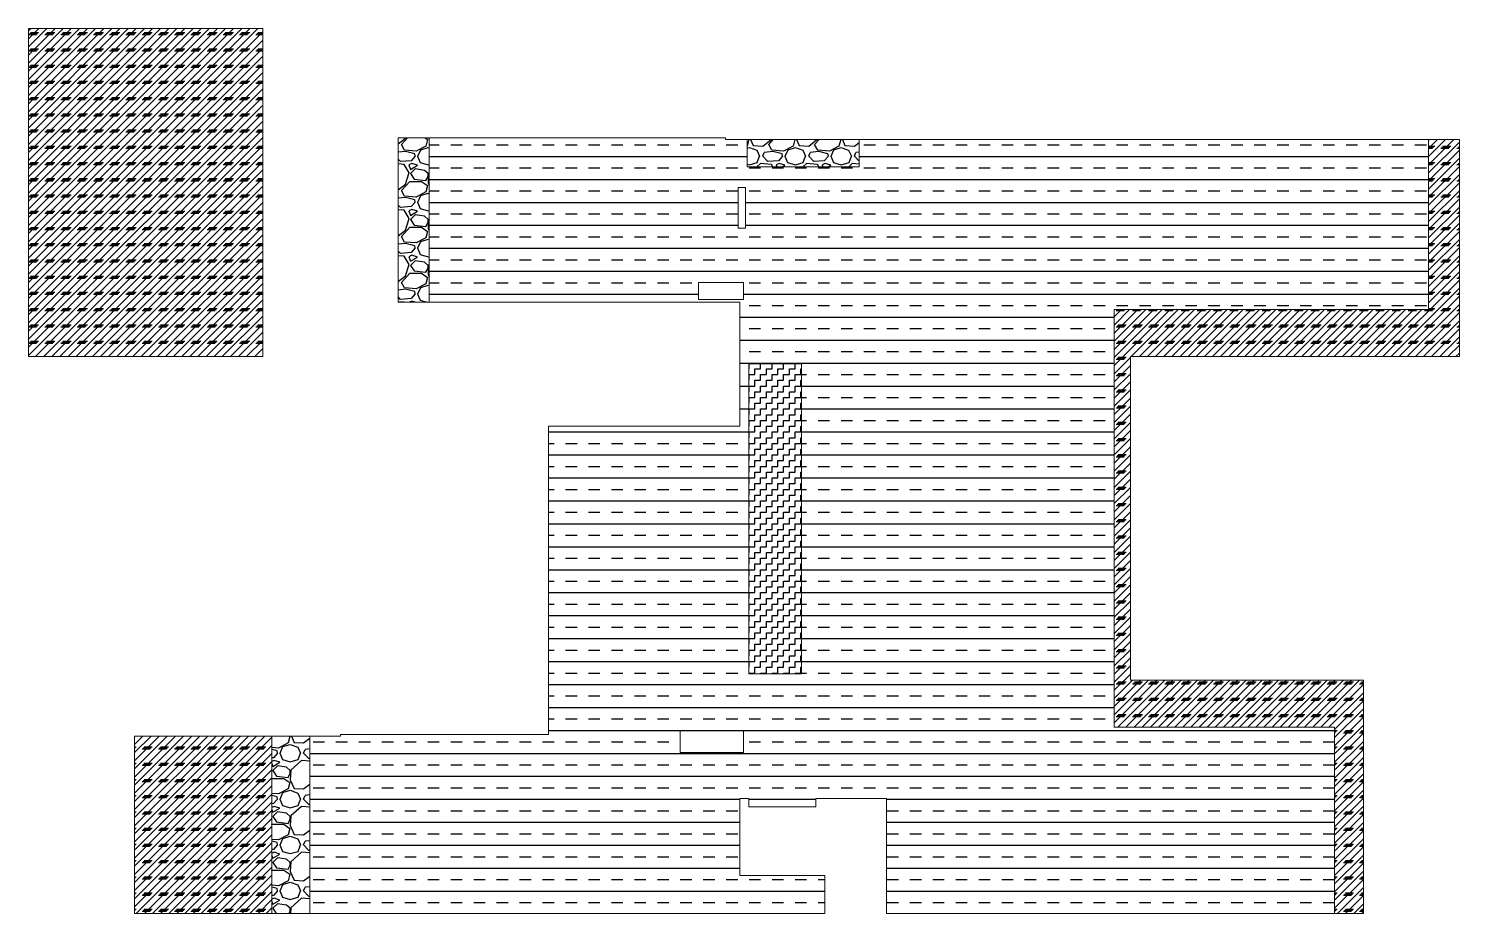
# Model space of a CAD drawing. Header units: millimetres. Extents: x 24275 to 430375, y -54631 to -275.
# Drawn here: x 201049 to 240625, y -24745 to -275 of the extents above; entities that cross this region are included whole.
import ezdxf

# ---------------------------------------------------------------- set-up
doc = ezdxf.new("R2010")
doc.units = ezdxf.units.MM
doc.header["$LTSCALE"] = 75
doc.layers.add('S-COLS-IDEN', color=171, linetype='Continuous', lineweight=9)
doc.layers.add('S-SLAB', color=3, linetype='Continuous')
pattern_1 = [(45, (0, 0), (-112.2532, 112.2532), []), (180, (112.25, 0), (-6e-14, -449.013), [224.5065, -224.5065]), (180, (140.3, 28.06), (-6e-14, -449.013), [224.5065, -224.5065]), (180, (168.4, 56.13), (-6e-14, -449.013), [224.5065, -224.5065])]

msp = doc.modelspace()

# ---------------------------------------------------------------- hatches: boundary and pattern name
at = {"layer": 'S-SLAB'}
h = msp.add_hatch(dxfattribs=at)
h.set_pattern_fill('CORK', color=4, scale=50, angle=45, style=0)
h.set_pattern_definition(pattern_1)
h.paths.add_polyline_path([(201049, -275), (207525, -275), (207525, -9345), (201049, -9345)])
h = msp.add_hatch(dxfattribs=at)
h.set_pattern_fill('TRANS', color=256, scale=100, style=0)
h.paths.add_polyline_path([(239775, -8045), (239775, -3346), (224025, -3346), (224025, -4095), (220925, -4095), (220925, -3346), (220325, -3345), (220325, -3295), (212125, -3295), (212125, -7845), (220725, -7845), (220725, -11270), (215425, -11270), (215425, -19795), (209675, -19795), (209675, -19845), (208825, -19845), (208825, -24745), (223075, -24745), (223075, -23695), (220725, -23695), (220725, -21570), (220975, -21570), (220975, -21795), (222825, -21795), (222825, -21570), (224775, -21570), (224775, -24745), (237175, -24745), (237175, -19595), (231075, -19595), (231075, -8045), (231075, -8045), (231075, -8045)])
h.paths.add_polyline_path([(222425, -18121), (220975, -18121), (220975, -9545), (222425, -9545)], flags=16)
h.paths.add_polyline_path([(220825, -19695), (220825, -20295), (219075, -20295), (219075, -19695)], flags=16)
h.paths.add_polyline_path([(220825, -7770), (219575, -7770), (219575, -7295), (220825, -7295)], flags=16)
h.paths.add_polyline_path([(220875, -5795), (220675, -5795), (220675, -4665), (220875, -4665)], flags=16)
h = msp.add_hatch(dxfattribs=at)
h.set_pattern_fill('GRAVEL', color=256, scale=50, style=0)
h.paths.add_polyline_path([(212125, -3295), (211275, -3295), (211275, -7845), (212125, -7845)])
h = msp.add_hatch(dxfattribs=at)
h.set_pattern_fill('GRAVEL', color=256, scale=50, style=0)
h.paths.add_polyline_path([(224025, -3346), (220925, -3346), (220925, -4095), (224025, -4095)])
h = msp.add_hatch(dxfattribs=at)
h.set_pattern_fill('CORK', color=4, scale=50, angle=45, style=0)
h.set_pattern_definition(pattern_1)
h.paths.add_polyline_path([(240625, -3345), (239775, -3346), (239775, -8045), (231075, -8045), (231075, -19595), (237175, -19595), (237175, -24745), (237970, -24745), (237970, -18295), (231525, -18295), (231525, -9345), (240625, -9345)])
h = msp.add_hatch(dxfattribs=at)
h.set_pattern_fill('ZIGZAG', color=256, scale=50, style=0)
h.set_pattern_definition([(0, (0, 0), (158.75, 158.75), [158.75, -158.75]), (90, (158.75, 0), (-158.75, 158.75), [158.75, -158.75])])
h.paths.add_polyline_path([(222425, -9545), (220975, -9545), (220975, -18121), (222425, -18121)])
h = msp.add_hatch(dxfattribs=at)
h.set_pattern_fill('CORK', color=4, scale=50, angle=45, style=0)
h.set_pattern_definition(pattern_1)
h.paths.add_polyline_path([(207775, -19845), (203982, -19845), (203982, -24745), (207775, -24745)])
h = msp.add_hatch(dxfattribs=at)
h.set_pattern_fill('GRAVEL', color=256, scale=50, style=0)
h.paths.add_polyline_path([(208825, -19845), (207775, -19845), (207775, -19845), (207775, -24745), (208825, -24745)])

# ---------------------------------------------------------------- linework, layer by layer
at = {"layer": 'S-COLS-IDEN', "color": 2}
for points in [[(201049, -275), (207525, -275), (207525, -9345), (201049, -9345)], [(212125, -3295), (220325, -3295), (220325, -3345), (220925, -3346), (220925, -4095), (224025, -4095), (224025, -3346), (239775, -3346), (239775, -8045), (231075, -8045), (231075, -19595), (237175, -19595), (237175, -24745), (224775, -24745), (224775, -21570), (222825, -21570), (222825, -21795), (220975, -21795), (220975, -21570), (220725, -21570), (220725, -23695), (223075, -23695), (223075, -24745), (208825, -24745), (208825, -19845), (209675, -19845), (209675, -19795), (215425, -19795), (215425, -11270), (220725, -11270), (220725, -7845), (212125, -7845)], [(212125, -3295), (211275, -3295), (211275, -7845), (212125, -7845)], [(224025, -3346), (220925, -3346), (220925, -4095), (224025, -4095)], [(240625, -3345), (239775, -3346), (239775, -8045), (231075, -8045), (231075, -19595), (237175, -19595), (237175, -24745), (237970, -24745), (237970, -18295), (231525, -18295), (231525, -9345), (240625, -9345)], [(220875, -4665), (220675, -4665), (220675, -5795), (220875, -5795)], [(219575, -7295), (220825, -7295), (220825, -7770), (219575, -7770)], [(222425, -9545), (220975, -9545), (220975, -18121), (222425, -18121)], [(220825, -19695), (219075, -19695), (219075, -20295), (220825, -20295)], [(207775, -19845), (203982, -19845), (203982, -24745), (207775, -24745)], [(208825, -19845), (207775, -19845), (207775, -24745), (208825, -24745)]]:
    msp.add_lwpolyline(points, close=True, dxfattribs=at)

doc.saveas('drawing.dxf')
